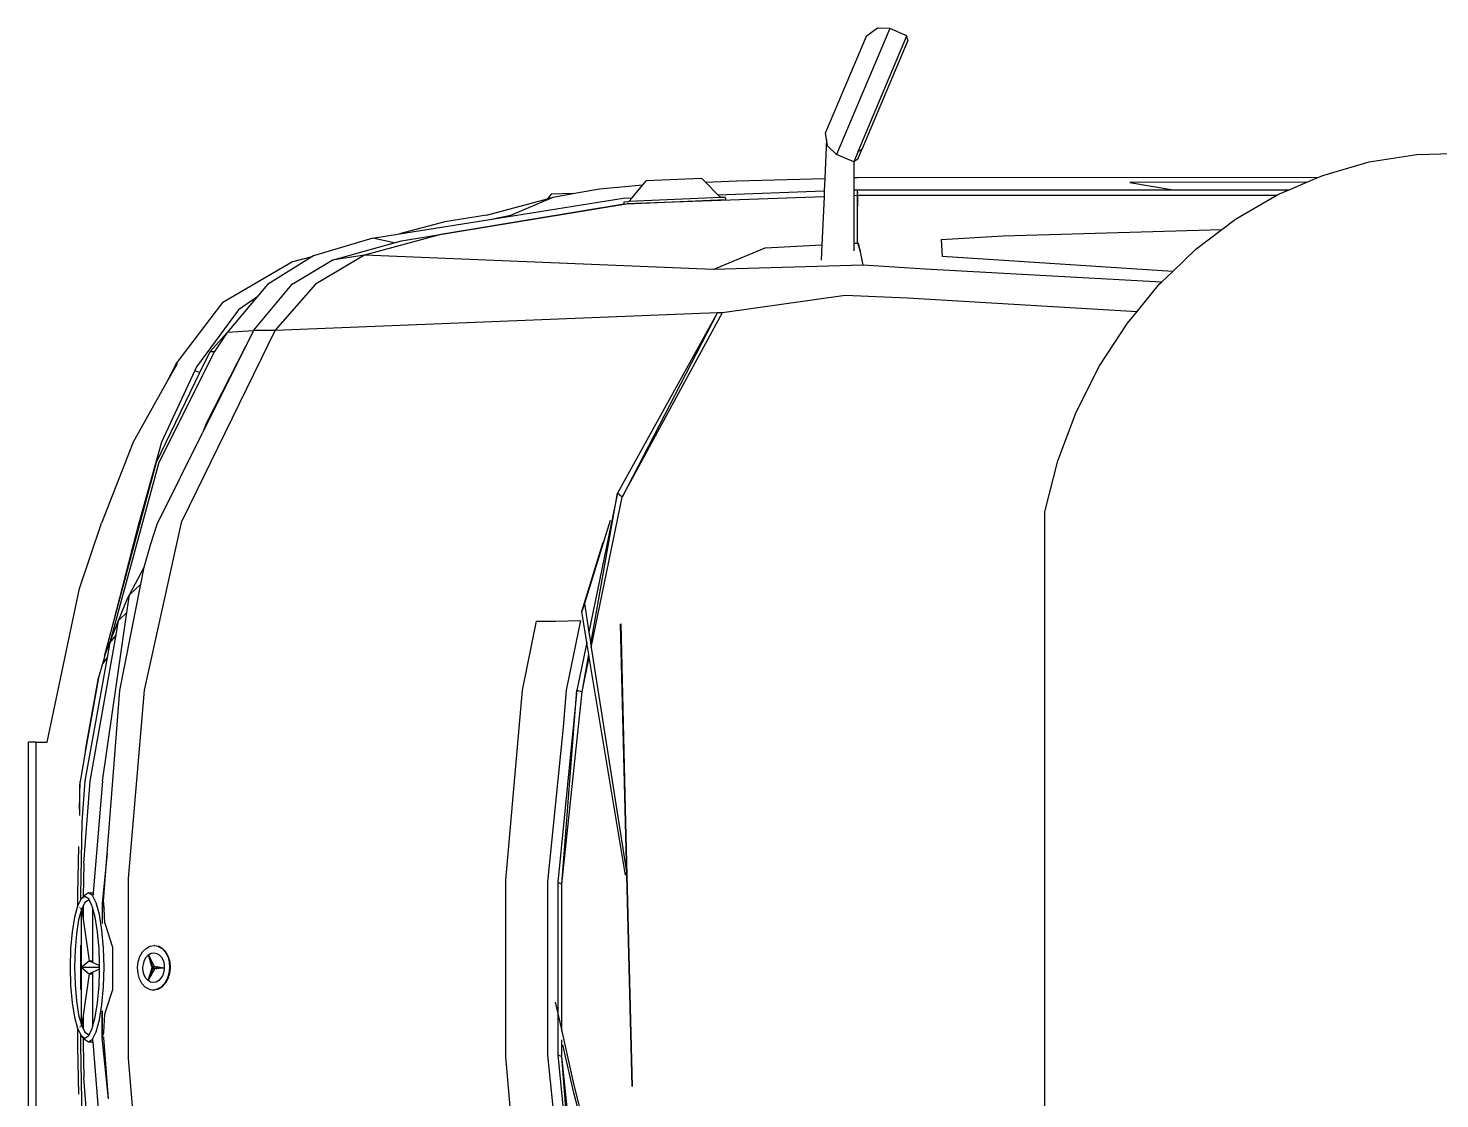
# Model space of a CAD drawing. Header units: millimetres. Extents: x 44692 to 172587, y -26854 to 14445.
# Drawn here: x 140218 to 141976, y 4112 to 5445 of the extents above; entities that cross this region are included whole.
import ezdxf

# ---------------------------------------------------------------- set-up
doc = ezdxf.new("R2010")
doc.units = ezdxf.units.MM
doc.header["$LTSCALE"] = 100
doc.layers.add('Transporte semielaborado', color=30, linetype='Continuous')

msp = doc.modelspace()

# ---------------------------------------------------------------- linework, layer by layer
at = {"layer": 'Transporte semielaborado'}
for p, q in [((141261.635, 5435.067), (141211.122, 5315.589)), ((141291.088, 5444.97), (141224.768, 5288.112)), ((141251.66, 5291.782), (141312.585, 5435.881)), ((141275.83, 5445.324), (141261.635, 5435.067)), ((141291.088, 5444.97), (141275.83, 5445.324)), ((141312.585, 5435.881), (141291.088, 5444.97)), ((141313.679, 5429.947), (141312.585, 5435.881)), ((141313.679, 5429.947), (141256.309, 5294.251)), ((141212.506, 5306.91), (141211.122, 5315.589)), ((141212.506, 5306.91), (141210.354, 5258.278)), ((141213.822, 5298.659), (141212.506, 5306.91)), ((141224.768, 5288.112), (141213.822, 5298.659)), ((141251.66, 5291.782), (141246.265, 5279.022)), ((141251.229, 5282.237), (141256.309, 5294.251)), ((141256.309, 5294.251), (141251.66, 5291.782)), ((141246.265, 5279.022), (141224.768, 5288.112)), ((141246.343, 5279.073), (141246.265, 5279.022)), ((141251.229, 5282.237), (141246.343, 5279.073)), ((141246.343, 5279.073), (141246.377, 5259.337)), ((141830.362, 5262.052), (141888.278, 5278.73)), ((141888.278, 5278.73), (141947.561, 5287.968)), ((141947.561, 5287.968), (142007.418, 5289.642)), ((141057.068, 5258.355), (140987.833, 5255.332)), ((141061.58, 5253.779), (141057.068, 5258.355)), ((141100.664, 5255.054), (141210.354, 5258.278)), ((141210.354, 5258.278), (141209.664, 5242.691)), ((141246.377, 5259.337), (141251.161, 5259.478)), ((141246.377, 5259.337), (141246.404, 5244.023)), ((141823.667, 5259.184), (141251.161, 5259.478)), ((141810.544, 5253.562), (141823.667, 5259.184)), ((141823.667, 5259.184), (141830.362, 5262.052)), ((140896.36, 5239.324), (140869.673, 5238.532)), ((140872.095, 5234.963), (140896.36, 5239.324)), ((140896.36, 5239.324), (140929.572, 5245.295)), ((140929.572, 5245.295), (140983.68, 5250.311)), ((140970.196, 5234.011), (140983.68, 5250.311)), ((140983.68, 5250.311), (140987.833, 5255.332)), ((141061.58, 5253.779), (141100.664, 5255.054)), ((141077.246, 5237.891), (141061.58, 5253.779)), ((141077.246, 5237.891), (141209.664, 5242.691)), ((141209.664, 5242.691), (141209.339, 5235.337)), ((141246.404, 5244.023), (141251.087, 5244.193)), ((141246.404, 5244.023), (141246.417, 5236.685)), ((141251.161, 5243.396), (141251.087, 5244.193)), ((141251.087, 5242.893), (141251.087, 5244.193)), ((141251.087, 5242.893), (141251.143, 5243.276)), ((141251.087, 5241.325), (141251.087, 5242.893)), ((141251.087, 5241.325), (141251.161, 5240.078)), ((141251.088, 5236.855), (141251.087, 5241.325)), ((141251.143, 5243.276), (141251.161, 5243.396)), ((141251.161, 5242.988), (141251.143, 5243.276)), ((141251.161, 5244.193), (141251.161, 5243.396)), ((141251.161, 5244.193), (141644.12, 5244.193)), ((141251.161, 5240.078), (141251.161, 5242.988)), ((141251.161, 5236.855), (141251.161, 5240.078)), ((141810.544, 5253.562), (141590.122, 5253.203)), ((141590.122, 5253.203), (141644.12, 5244.193)), ((141644.12, 5244.193), (141788.675, 5244.193)), ((141774.583, 5238.155), (141788.675, 5244.193)), ((141788.675, 5244.193), (141810.544, 5253.562)), ((140683.301, 5180.713), (140960.263, 5226.276)), ((140960.263, 5226.276), (140732.016, 5188.448)), ((140788.815, 5212.578), (140864.829, 5233.01)), ((140792.978, 5207.159), (140959.233, 5233.613)), ((140819.298, 5212.578), (140872.095, 5234.963)), ((140869.673, 5238.532), (140864.829, 5233.01)), ((140864.829, 5233.01), (140872.095, 5234.963)), ((140959.233, 5233.613), (140970.196, 5234.011)), ((140960.263, 5229.161), (140966.407, 5229.429)), ((140960.389, 5226.281), (140960.263, 5229.161)), ((140960.389, 5226.281), (140960.263, 5226.276)), ((140961.018, 5226.304), (140960.389, 5226.281)), ((140961.018, 5226.304), (140963.926, 5226.431)), ((141209.339, 5235.337), (140963.926, 5226.431)), ((140963.926, 5226.431), (141086.94, 5231.801)), ((141080.671, 5234.418), (140966.407, 5229.429)), ((140966.407, 5229.429), (140970.196, 5234.011)), ((141080.671, 5234.418), (141077.246, 5237.891)), ((141086.814, 5234.686), (141080.671, 5234.418)), ((141086.94, 5231.801), (141086.814, 5234.686)), ((141209.339, 5235.337), (141206.687, 5175.41)), ((141251.088, 5236.855), (141246.417, 5236.685)), ((141246.417, 5236.685), (141246.521, 5177.456)), ((141251.161, 5235.91), (141251.088, 5236.855)), ((141251.088, 5231.774), (141251.088, 5236.855)), ((141251.088, 5231.774), (141251.161, 5231.777)), ((141251.088, 5230.138), (141251.088, 5231.774)), ((141251.161, 5229.132), (141251.088, 5230.138)), ((141251.088, 5229.129), (141251.088, 5230.138)), ((141251.088, 5229.129), (141251.161, 5229.132)), ((141251.088, 5223.606), (141251.088, 5229.129)), ((141251.161, 5223.608), (141251.088, 5223.606)), ((141251.088, 5208.832), (141251.088, 5223.606)), ((141251.161, 5236.855), (141251.161, 5235.91)), ((141772.35, 5236.855), (141251.161, 5236.855)), ((141251.161, 5235.91), (141251.161, 5231.777)), ((141251.161, 5231.777), (141251.161, 5229.132)), ((141251.161, 5229.132), (141251.161, 5223.608)), ((141251.161, 5208.819), (141251.161, 5223.608)), ((141721.687, 5207.36), (141772.35, 5236.855)), ((141772.35, 5236.855), (141774.583, 5238.155)), ((140680.673, 5189.29), (140792.978, 5207.159)), ((140737.182, 5204.153), (140680.673, 5189.29)), ((140788.815, 5212.578), (140737.182, 5204.153)), ((140792.978, 5207.159), (140819.298, 5212.578)), ((141251.088, 5208.832), (141251.161, 5208.819)), ((141251.088, 5199.68), (141251.088, 5208.832)), ((141251.161, 5199.682), (141251.161, 5208.819)), ((141704.675, 5194.496), (141721.687, 5207.36)), ((140732.016, 5188.448), (140637.186, 5162.793)), ((140647.554, 5184.02), (140680.673, 5189.29)), ((141251.161, 5199.682), (141251.088, 5199.68)), ((141251.088, 5199.094), (141251.088, 5199.68)), ((141251.088, 5199.094), (141251.161, 5199.096)), ((141251.088, 5196.087), (141251.088, 5199.094)), ((141251.161, 5196.076), (141251.088, 5196.087)), ((141251.088, 5188.064), (141251.088, 5196.087)), ((141251.161, 5188.066), (141251.088, 5188.064)), ((141251.088, 5181.819), (141251.088, 5188.064)), ((141251.161, 5199.096), (141251.161, 5199.682)), ((141251.161, 5196.076), (141251.161, 5199.096)), ((141251.161, 5188.066), (141251.161, 5196.076)), ((141251.161, 5181.821), (141251.161, 5188.066)), ((141355.021, 5182.227), (141432.248, 5186.617)), ((141432.248, 5186.617), (141704.675, 5194.496)), ((141672.379, 5170.075), (141704.675, 5194.496)), ((140647.554, 5184.02), (140573.592, 5161.956)), ((140596.697, 5156.483), (140674.102, 5178.139)), ((140674.102, 5178.139), (140647.554, 5184.02)), ((140674.102, 5178.139), (140683.301, 5180.713)), ((141071.366, 5144.761), (141135.954, 5171.777)), ((141135.954, 5171.777), (141206.687, 5175.41)), ((141206.687, 5175.41), (141205.855, 5156.59)), ((141246.521, 5177.456), (141251.444, 5177.709)), ((141246.521, 5177.456), (141246.537, 5168)), ((141251.088, 5181.819), (141251.161, 5181.821)), ((141251.088, 5178.839), (141251.088, 5181.819)), ((141251.201, 5178.479), (141251.088, 5178.839)), ((141251.161, 5178.839), (141251.161, 5181.821)), ((141251.161, 5178.839), (141251.201, 5178.479)), ((141251.161, 5178.839), (141251.381, 5177.909)), ((141251.817, 5177.554), (141251.161, 5178.839)), ((141251.381, 5177.909), (141251.201, 5178.479)), ((141251.444, 5177.709), (141251.381, 5177.909)), ((141251.906, 5176.243), (141251.444, 5177.709)), ((141251.817, 5177.554), (141252.616, 5173.993)), ((141251.817, 5177.554), (141251.906, 5176.243)), ((141253.077, 5173.129), (141251.817, 5177.554)), ((141252.616, 5173.993), (141251.906, 5176.243)), ((141253.099, 5172.46), (141252.616, 5173.993)), ((141253.077, 5173.129), (141253.099, 5172.46)), ((141253.884, 5170.295), (141253.077, 5173.129)), ((141253.899, 5169.923), (141253.099, 5172.46)), ((141253.884, 5170.295), (141253.899, 5169.923)), ((141254.446, 5168.32), (141253.884, 5170.295)), ((141254.446, 5168.32), (141253.899, 5169.923)), ((141355.021, 5182.227), (141356.448, 5161.168)), ((141643.551, 5142.39), (141672.379, 5170.075)), ((140547.415, 5154.239), (140460.495, 5103.674)), ((140571.286, 5160.518), (140516.391, 5126.295)), ((140546.749, 5126.716), (140596.697, 5156.483)), ((140571.286, 5160.518), (140547.415, 5154.239)), ((140573.592, 5161.956), (140571.286, 5160.518)), ((140637.186, 5162.793), (140576.144, 5126.716)), ((140637.186, 5162.793), (140596.697, 5156.483)), ((141071.366, 5144.761), (140637.186, 5162.793)), ((141254.446, 5168.32), (141254.453, 5168.167)), ((141254.509, 5168.099), (141254.453, 5168.167)), ((141254.509, 5168.099), (141254.533, 5168.015)), ((141254.533, 5168.015), (141254.515, 5167.97)), ((141254.833, 5166.963), (141254.515, 5167.97)), ((141258.272, 5150.075), (141254.833, 5166.963)), ((141643.551, 5142.39), (141356.448, 5161.168)), ((141258.272, 5150.075), (141071.366, 5144.761)), ((141335.403, 5145.274), (141258.272, 5150.075)), ((141629.732, 5129.119), (141335.403, 5145.274)), ((141629.732, 5129.119), (141643.551, 5142.39)), ((140499.251, 5069.378), (140546.749, 5126.716)), ((140516.391, 5126.295), (140502.883, 5110.302)), ((140576.144, 5126.716), (140525.786, 5069.378)), ((141599.161, 5092.711), (141627.317, 5126.8)), ((141627.317, 5126.8), (141629.732, 5129.119)), ((140402.35, 5027.515), (140460.495, 5103.674)), ((140502.883, 5110.302), (140465.915, 5066.532)), ((140502.883, 5110.302), (140480.208, 5094.427)), ((141083.067, 5091.415), (141235.652, 5112.704)), ((141235.652, 5112.704), (141313.263, 5109.554)), ((141313.263, 5109.554), (141599.161, 5092.711)), ((140480.208, 5094.427), (140427.811, 5023.521)), ((140525.786, 5069.378), (141013.673, 5088.974)), ((141076.466, 5091.148), (140952.253, 4866.279)), ((140957.746, 4861.277), (141083.067, 5091.415)), ((141076.466, 5091.148), (140957.746, 4861.277)), ((141013.673, 5088.974), (141076.466, 5091.148)), ((141076.466, 5091.148), (141083.067, 5091.415)), ((141587.101, 5078.11), (141599.161, 5092.711)), ((140525.786, 5069.378), (140409.54, 4831.568)), ((140498.841, 5068.577), (140435.779, 4942.005)), ((140498.841, 5068.577), (140440.296, 4953.935)), ((140444.834, 5042.623), (140465.789, 5066.342)), ((140465.789, 5066.342), (140450.143, 5042.623)), ((140465.915, 5066.532), (140465.789, 5066.342)), ((140498.841, 5068.577), (140465.915, 5066.532)), ((140499.251, 5069.378), (140498.841, 5068.577)), ((140499.251, 5069.378), (140525.786, 5069.378)), ((141552.269, 5024.656), (141587.101, 5078.11)), ((140450.143, 5042.623), (140380.89, 4904.496)), ((140432.088, 5016.411), (140444.834, 5042.623)), ((140444.834, 5042.623), (140450.143, 5042.623)), ((140377.801, 4904.771), (140432.088, 5016.411)), ((140425.632, 5018.822), (140384.294, 4929.654)), ((140402.35, 5027.515), (140390.622, 5004.203)), ((140403.663, 5027.515), (140390.622, 5004.203)), ((140427.811, 5023.521), (140425.632, 5018.822)), ((140425.632, 5018.822), (140432.088, 5016.411)), ((141523.284, 4967.15), (141552.269, 5024.656)), ((140390.622, 5004.203), (140348.92, 4929.654)), ((141500.534, 4906.36), (141523.284, 4967.15)), ((140378.884, 4827.829), (140435.779, 4942.005)), ((140440.296, 4953.935), (140435.779, 4942.005)), ((140348.92, 4929.654), (140309.493, 4828.963)), ((140384.294, 4929.654), (140355.875, 4828.963)), ((140351.464, 4806.109), (140377.801, 4904.771)), ((141484.322, 4843.096), (141500.534, 4906.36)), ((140380.89, 4904.496), (140320.003, 4680.082)), ((140952.253, 4866.279), (140916.484, 4692.972)), ((140918.765, 4678.415), (140952.253, 4866.279)), ((140919.448, 4674.06), (140957.746, 4861.277)), ((140957.746, 4861.277), (140952.253, 4866.279)), ((141484.322, 3694.836), (141484.322, 4843.096)), ((140282.112, 4747.393), (140309.493, 4828.963)), ((140355.875, 4828.963), (140346.846, 4793.795)), ((140362.984, 4621.071), (140409.54, 4831.568)), ((140371.054, 4803.019), (140378.884, 4827.829)), ((140942.863, 4832.294), (140910.84, 4728.981)), ((140313.314, 4663.188), (140351.464, 4806.109)), ((140346.846, 4793.795), (140351.464, 4806.109)), ((140362.661, 4774.091), (140371.054, 4803.019)), ((140907.51, 4718.93), (140934.138, 4805.028)), ((140346.846, 4793.795), (140313.314, 4663.188)), ((140344.271, 4739.687), (140362.661, 4774.091)), ((140358.461, 4752.901), (140362.661, 4774.091)), ((140241.869, 4556.291), (140282.112, 4747.393)), ((140332.205, 4620.434), (140358.461, 4752.901)), ((140344.271, 4739.687), (140358.461, 4752.901)), ((140330.849, 4707.474), (140341.694, 4734.866)), ((140341.091, 4717.792), (140344.271, 4739.687)), ((140341.694, 4734.866), (140344.271, 4739.687)), ((140910.84, 4728.981), (140907.51, 4718.93)), ((140910.84, 4728.981), (140916.484, 4692.972)), ((140310.555, 4507.579), (140341.091, 4717.792)), ((140341.091, 4717.792), (140330.849, 4707.474)), ((140913.888, 4680.394), (140907.51, 4718.93)), ((140320.003, 4680.082), (140330.849, 4707.474)), ((140327.699, 4689.801), (140330.849, 4707.474)), ((140850.625, 4706.949), (140833.291, 4621.071)), ((140850.625, 4706.949), (140874.954, 4706.949)), ((140874.954, 4706.949), (140906.216, 4707.451)), ((140906.216, 4707.451), (140888.353, 4620.902)), ((140955.924, 4702.93), (140956.136, 4703.568)), ((140970.205, 4127.103), (140955.924, 4702.93)), ((140956.136, 4703.568), (140962.179, 4455.981)), ((140295.224, 4507.554), (140327.699, 4689.801)), ((140313.314, 4663.188), (140320.003, 4680.082)), ((140320.003, 4680.082), (140316.637, 4661.499)), ((140327.699, 4689.801), (140320.003, 4680.082)), ((140913.888, 4680.394), (140901.601, 4620.861)), ((140916.406, 4665.179), (140913.888, 4680.394)), ((140916.484, 4692.972), (140918.765, 4678.415)), ((140918.765, 4678.415), (140919.448, 4674.06)), ((140316.637, 4661.499), (140288.827, 4507.951)), ((140316.637, 4661.499), (140310.634, 4653.649)), ((140312.677, 4660.688), (140310.634, 4653.649)), ((140313.314, 4663.188), (140312.677, 4660.688)), ((140908.106, 4618.615), (140916.406, 4665.179)), ((140908.106, 4618.615), (140916.954, 4661.868)), ((140916.954, 4661.868), (140916.406, 4665.179)), ((140961.874, 4390.446), (140916.954, 4661.868)), ((140919.448, 4674.06), (140963.247, 4394.591)), ((140310.634, 4653.649), (140306.102, 4638.03)), ((140289.759, 4546.09), (140305.805, 4636.359)), ((140305.685, 4636.308), (140289.759, 4546.09)), ((140305.814, 4637.035), (140305.685, 4636.308)), ((140305.685, 4636.308), (140305.805, 4636.359)), ((140305.805, 4636.359), (140306.102, 4638.03)), ((140306.102, 4638.03), (140305.814, 4637.035)), ((140316.714, 4417.623), (140332.205, 4620.434)), ((140342.935, 4386.216), (140362.984, 4621.071)), ((140833.291, 4621.071), (140812.726, 4384.154)), ((140901.601, 4620.861), (140877.608, 4381.717)), ((140882.62, 4379.115), (140901.601, 4620.861)), ((140882.62, 4379.115), (140908.106, 4618.615)), ((140888.353, 4620.902), (140884.365, 4574.956)), ((140901.601, 4620.861), (140908.106, 4618.615)), ((140884.365, 4574.956), (140865.025, 4382.189)), ((140218.231, 4556.291), (140218.231, 3986.331)), ((140227.508, 4556.291), (140218.231, 4556.291)), ((140227.508, 4556.291), (140241.869, 4556.291)), ((140227.508, 4556.291), (140227.508, 3986.331)), ((140289.759, 4546.09), (140282.882, 4507.13)), ((140282.129, 4472.057), (140282.882, 4507.13)), ((140282.882, 4507.13), (140282.129, 4502.865)), ((140282.129, 4502.865), (140282.129, 4472.057)), ((140288.827, 4507.951), (140285.175, 4456.413)), ((140287.462, 4405.39), (140295.224, 4507.554)), ((140310.555, 4507.579), (140299.207, 4368.467)), ((140282.129, 4472.057), (140282.129, 4464.63)), ((140285.175, 4456.413), (140283.207, 4364.922)), ((140970.487, 4127.953), (140962.179, 4455.981)), ((140962.179, 4455.981), (140970.205, 4127.103)), ((140279.866, 4366.592), (140281.142, 4426.062)), ((140316.714, 4417.623), (140310.382, 4355.505)), ((140312.156, 4357.948), (140316.714, 4417.623)), ((140287.462, 4405.39), (140286.553, 4363.463)), ((140342.935, 4162.258), (140342.935, 4386.216)), ((140812.726, 4384.154), (140812.726, 4164.321)), ((140865.025, 4382.189), (140865.025, 4166.285)), ((140877.608, 4381.717), (140882.62, 4379.115)), ((140877.608, 4381.717), (140877.608, 4218.23)), ((140882.62, 4195.968), (140882.62, 4379.115)), ((140963.247, 4394.591), (140961.874, 4390.446)), ((140279.866, 4352.531), (140279.866, 4366.592)), ((140283.207, 4364.922), (140283.207, 4359.188)), ((140284.029, 4360.825), (140283.207, 4359.188)), ((140288.771, 4363.828), (140284.029, 4360.825)), ((140284.029, 4360.825), (140286.553, 4363.463)), ((140286.553, 4363.463), (140288.316, 4365.306)), ((140293.308, 4368.467), (140288.316, 4365.306)), ((140293.514, 4360.825), (140288.771, 4363.828)), ((140298.301, 4365.306), (140293.308, 4368.467)), ((140293.308, 4368.467), (140299.207, 4368.467)), ((140294.813, 4358.237), (140293.514, 4360.825)), ((140302.952, 4356.038), (140298.301, 4365.306)), ((140299.207, 4368.467), (140298.982, 4365.707)), ((140279.61, 4352.021), (140275.815, 4338.015)), ((140279.866, 4352.531), (140279.61, 4352.021)), ((140283.207, 4359.188), (140279.866, 4352.531)), ((140279.866, 4351.799), (140279.866, 4351.828)), ((140284.153, 4346.249), (140281.034, 4334.735)), ((140282.074, 4350.167), (140282.011, 4349.935)), ((140283.207, 4349.314), (140283.207, 4348.896)), ((140284.151, 4348.604), (140284.153, 4346.249)), ((140284.153, 4346.249), (140284.234, 4275.697)), ((140286.548, 4351.828), (140284.716, 4348.178)), ((140284.716, 4348.178), (140286.548, 4348.178)), ((140284.716, 4348.178), (140286.548, 4335.824)), ((140288.816, 4356.345), (140286.548, 4351.828)), ((140286.548, 4351.828), (140286.548, 4348.178)), ((140286.548, 4348.178), (140286.548, 4335.824)), ((140293.308, 4359.19), (140288.816, 4356.345)), ((140294.813, 4358.237), (140293.308, 4359.19)), ((140297.933, 4352.021), (140294.813, 4358.237)), ((140298.465, 4350.056), (140297.933, 4352.021)), ((140301.728, 4338.015), (140298.465, 4350.056)), ((140298.465, 4350.056), (140298.465, 4283.731)), ((140306.947, 4341.295), (140302.952, 4356.038)), ((140310.382, 4355.505), (140312.292, 4355.624)), ((140310.382, 4355.505), (140310.387, 4330.047)), ((140310.382, 4355.505), (140312.718, 4348.368)), ((140312.292, 4355.624), (140312.156, 4357.948)), ((140312.718, 4348.368), (140312.292, 4355.624)), ((140313.734, 4331.07), (140312.718, 4348.368)), ((140275.815, 4338.015), (140272.903, 4319.763)), ((140281.034, 4334.735), (140278.275, 4317.443)), ((140286.548, 4335.824), (140294.273, 4283.731)), ((140304.64, 4319.763), (140301.728, 4338.015)), ((140310.012, 4322.082), (140306.947, 4341.295)), ((140314.42, 4328.954), (140313.734, 4331.07)), ((140323.725, 4300.274), (140314.42, 4328.954)), ((140272.903, 4319.763), (140271.072, 4298.507)), ((140278.275, 4317.443), (140276.541, 4297.307)), ((140306.47, 4298.507), (140304.64, 4319.763)), ((140311.939, 4299.708), (140310.012, 4322.082)), ((140271.072, 4298.507), (140270.448, 4275.697)), ((140276.541, 4297.307), (140275.949, 4275.697)), ((140283.207, 4303.399), (140283.207, 4247.995)), ((140306.951, 4280.955), (140306.47, 4298.507)), ((140312.596, 4275.697), (140311.939, 4299.708)), ((140323.725, 4248.201), (140323.725, 4300.274)), ((140357.395, 4289.146), (140360.684, 4294.896)), ((140360.684, 4294.896), (140364.906, 4299.301)), ((140364.906, 4299.301), (140369.775, 4302.063)), ((140365.253, 4288.321), (140368.068, 4291.258)), ((140368.068, 4291.258), (140371.314, 4293.099)), ((140372.728, 4275.177), (140368.068, 4291.258)), ((140368.068, 4291.258), (140375.263, 4277.175)), ((140373.712, 4275.197), (140368.068, 4291.258)), ((140369.775, 4302.063), (140374.958, 4302.991)), ((140371.314, 4293.099), (140374.769, 4293.718)), ((140374.769, 4293.718), (140378.199, 4293.073)), ((140374.958, 4302.991), (140380.103, 4302.024)), ((140375.665, 4302.965), (140374.958, 4302.991)), ((140375.665, 4302.965), (140380.81, 4301.997)), ((140378.199, 4293.073), (140381.37, 4291.208)), ((140380.103, 4302.024), (140384.859, 4299.227)), ((140380.81, 4301.997), (140385.566, 4299.2)), ((140381.37, 4291.208), (140384.064, 4288.25)), ((140384.859, 4299.227), (140388.901, 4294.79)), ((140385.566, 4299.2), (140389.608, 4294.763)), ((140388.901, 4294.79), (140391.954, 4289.016)), ((140389.608, 4294.763), (140392.661, 4288.989)), ((140270.448, 4275.697), (140271.072, 4252.887)), ((140275.949, 4275.697), (140276.541, 4254.087)), ((140284.234, 4275.697), (140284.153, 4205.145)), ((140284.234, 4275.697), (140294.273, 4283.731)), ((140284.234, 4275.697), (140294.273, 4267.663)), ((140284.234, 4275.697), (140307.095, 4275.697)), ((140294.273, 4283.731), (140307.037, 4277.824)), ((140294.273, 4283.731), (140298.465, 4283.731)), ((140307.037, 4273.57), (140294.273, 4267.663)), ((140298.465, 4283.731), (140298.465, 4282.17)), ((140307.037, 4277.824), (140306.951, 4280.955)), ((140306.951, 4270.439), (140307.037, 4273.57)), ((140307.095, 4275.697), (140307.037, 4277.824)), ((140307.037, 4273.57), (140307.095, 4275.697)), ((140311.939, 4251.686), (140312.596, 4275.697)), ((140354.439, 4275.245), (140355.265, 4282.443)), ((140354.972, 4268.042), (140354.439, 4275.245)), ((140355.265, 4282.443), (140357.395, 4289.146)), ((140361.09, 4275.22), (140361.641, 4280.019)), ((140361.445, 4270.418), (140361.09, 4275.22)), ((140361.641, 4280.019), (140363.061, 4284.487)), ((140363.061, 4284.487), (140365.253, 4288.321)), ((140373.712, 4275.197), (140367.413, 4259.133)), ((140367.413, 4259.133), (140372.728, 4275.177)), ((140375.366, 4273.327), (140367.413, 4259.133)), ((140373.712, 4275.197), (140372.728, 4275.177)), ((140373.712, 4275.197), (140375.263, 4277.175)), ((140373.712, 4275.197), (140375.366, 4273.327)), ((140373.712, 4275.197), (140387.693, 4275.12)), ((140375.263, 4277.175), (140387.693, 4275.12)), ((140387.693, 4275.12), (140375.366, 4273.327)), ((140384.064, 4288.25), (140386.1, 4284.401)), ((140386.1, 4284.401), (140387.337, 4279.922)), ((140387.693, 4275.12), (140387.142, 4270.322)), ((140387.337, 4279.922), (140387.693, 4275.12)), ((140391.954, 4289.016), (140393.811, 4282.299)), ((140392.661, 4288.989), (140394.518, 4282.272)), ((140394.344, 4275.095), (140393.517, 4267.897)), ((140393.811, 4282.299), (140394.344, 4275.095)), ((140395.051, 4275.069), (140394.224, 4267.871)), ((140394.518, 4282.272), (140395.051, 4275.069)), ((140294.273, 4267.663), (140286.548, 4215.57)), ((140294.273, 4267.663), (140298.465, 4267.663)), ((140298.465, 4269.224), (140298.465, 4267.663)), ((140298.465, 4267.663), (140298.465, 4201.338)), ((140306.47, 4252.887), (140306.951, 4270.439)), ((140356.828, 4261.325), (140354.972, 4268.042)), ((140359.882, 4255.551), (140356.828, 4261.325)), ((140363.924, 4251.114), (140359.882, 4255.551)), ((140362.683, 4265.94), (140361.445, 4270.418)), ((140364.718, 4262.091), (140362.683, 4265.94)), ((140367.413, 4259.133), (140364.718, 4262.091)), ((140370.583, 4257.268), (140367.413, 4259.133)), ((140374.013, 4256.623), (140370.583, 4257.268)), ((140377.469, 4257.242), (140374.013, 4256.623)), ((140380.715, 4259.083), (140377.469, 4257.242)), ((140383.53, 4262.02), (140380.715, 4259.083)), ((140385.722, 4265.853), (140383.53, 4262.02)), ((140388.099, 4255.445), (140383.876, 4251.039)), ((140388.806, 4255.418), (140384.583, 4251.012)), ((140387.142, 4270.322), (140385.722, 4265.853)), ((140391.387, 4261.195), (140388.099, 4255.445)), ((140392.094, 4261.168), (140388.806, 4255.418)), ((140393.517, 4267.897), (140391.387, 4261.195)), ((140394.224, 4267.871), (140392.094, 4261.168)), ((140271.072, 4252.887), (140272.903, 4231.631)), ((140276.541, 4254.087), (140278.275, 4233.951)), ((140304.64, 4231.631), (140306.47, 4252.887)), ((140310.012, 4229.312), (140311.939, 4251.686)), ((140315.459, 4222.722), (140323.725, 4248.201)), ((140368.679, 4248.317), (140363.924, 4251.114)), ((140368.679, 4248.317), (140373.824, 4247.349)), ((140373.16, 4247.474), (140375.159, 4247.601)), ((140379.007, 4248.278), (140373.824, 4247.349)), ((140374.531, 4247.322), (140373.824, 4247.349)), ((140379.714, 4248.251), (140374.531, 4247.322)), ((140383.876, 4251.039), (140379.007, 4248.278)), ((140384.583, 4251.012), (140379.714, 4248.251)), ((140272.903, 4231.631), (140275.815, 4213.379)), ((140278.275, 4233.951), (140281.034, 4216.659)), ((140301.728, 4213.379), (140304.64, 4231.631)), ((140306.947, 4210.099), (140310.012, 4229.312)), ((140310.382, 4188.373), (140310.404, 4221.353)), ((140310.404, 4221.353), (140310.446, 4188.57)), ((140313.734, 4217.404), (140315.459, 4222.722)), ((140874.466, 4232.188), (140877.608, 4218.23)), ((140275.815, 4213.379), (140279.61, 4199.373)), ((140281.034, 4216.659), (140284.153, 4205.145)), ((140283.207, 4202.498), (140283.207, 4202.08)), ((140284.153, 4205.145), (140284.151, 4202.79)), ((140286.548, 4215.57), (140284.716, 4203.216)), ((140284.716, 4203.216), (140286.548, 4203.216)), ((140284.716, 4203.216), (140286.548, 4199.566)), ((140286.548, 4215.57), (140286.548, 4203.216)), ((140286.548, 4203.216), (140286.548, 4199.566)), ((140298.465, 4201.338), (140301.728, 4213.379)), ((140302.952, 4195.356), (140306.947, 4210.099)), ((140312.451, 4194.874), (140313.734, 4217.404)), ((140877.608, 4218.23), (140882.62, 4195.968)), ((140877.608, 4216.927), (140877.608, 4166.758)), ((140279.61, 4199.373), (140279.866, 4198.863)), ((140279.866, 4199.566), (140279.866, 4199.595)), ((140279.866, 4176.996), (140279.866, 4198.863)), ((140279.866, 4198.863), (140283.207, 4192.206)), ((140282.011, 4201.459), (140282.074, 4201.227)), ((140283.207, 4192.206), (140283.207, 4178.666)), ((140283.207, 4192.206), (140284.029, 4190.569)), ((140284.029, 4190.569), (140288.771, 4187.566)), ((140286.548, 4187.936), (140284.029, 4190.569)), ((140286.548, 4199.566), (140288.816, 4195.049)), ((140286.548, 4187.936), (140286.548, 4180.337)), ((140288.316, 4186.088), (140286.548, 4187.936)), ((140288.316, 4186.088), (140293.308, 4182.927)), ((140288.771, 4187.566), (140293.514, 4190.569)), ((140288.816, 4195.049), (140293.308, 4192.204)), ((140293.308, 4192.204), (140294.813, 4193.157)), ((140293.308, 4182.927), (140298.301, 4186.088)), ((140293.514, 4190.569), (140294.813, 4193.157)), ((140294.813, 4193.157), (140297.933, 4199.373)), ((140297.933, 4199.373), (140298.465, 4201.338)), ((140298.301, 4186.088), (140302.952, 4195.356)), ((140298.465, 4185.673), (140298.465, 4184.355)), ((140298.465, 4184.355), (140298.582, 4182.927)), ((140310.446, 4188.57), (140310.382, 4188.373)), ((140310.382, 4188.373), (140310.41, 4188.166)), ((140310.382, 4188.373), (140310.41, 4188.373)), ((140310.382, 4188.083), (140310.41, 4188.166)), ((140310.382, 4188.083), (140310.414, 4188.035)), ((140310.41, 4188.082), (140310.382, 4188.083)), ((140310.41, 4188.166), (140312.369, 4194.152)), ((140310.446, 4188.57), (140310.41, 4188.373)), ((140310.41, 4188.373), (140310.41, 4188.166)), ((140312.352, 4187.961), (140310.41, 4188.082)), ((140310.41, 4188.082), (140310.414, 4188.035)), ((140318.15, 4112.009), (140310.414, 4188.035)), ((140310.446, 4188.57), (140312.402, 4194.719)), ((140312.352, 4187.961), (140312.276, 4188.952)), ((140318.15, 4112.009), (140312.352, 4187.961)), ((140312.369, 4194.152), (140312.402, 4194.719)), ((140312.369, 4194.152), (140312.489, 4194.521)), ((140312.451, 4194.874), (140312.402, 4194.719)), ((140882.62, 4195.968), (140897.678, 4129.08)), ((140882.62, 4164.473), (140882.62, 4185.491)), ((140281.142, 4117.526), (140279.866, 4176.996)), ((140283.207, 4178.666), (140285.175, 4087.175)), ((140286.548, 4180.337), (140287.453, 4138.609)), ((140293.308, 4182.927), (140298.582, 4182.927)), ((140298.582, 4182.927), (140310.554, 4036.009)), ((140877.608, 4166.758), (140882.62, 4164.473)), ((140877.608, 4166.758), (140901.601, 3927.613)), ((140897.678, 4119.483), (140883.838, 4178.957)), ((140362.984, 3927.403), (140342.935, 4162.258)), ((140812.726, 4164.321), (140833.291, 3927.403)), ((140865.025, 4166.285), (140884.365, 3973.518)), ((140901.601, 3927.613), (140882.62, 4164.473)), ((140908.106, 3924.973), (140882.62, 4164.473)), ((140295.223, 4036.034), (140287.453, 4138.609)), ((140897.678, 4129.08), (140960.759, 3883.112)), ((140979.156, 3807.592), (140897.678, 4119.483)), ((140970.205, 4127.103), (140970.487, 4127.953)), ((140318.15, 4112.009), (140318.163, 4111.881))]:
    msp.add_line(p, q, dxfattribs=at)

doc.saveas('drawing.dxf')
